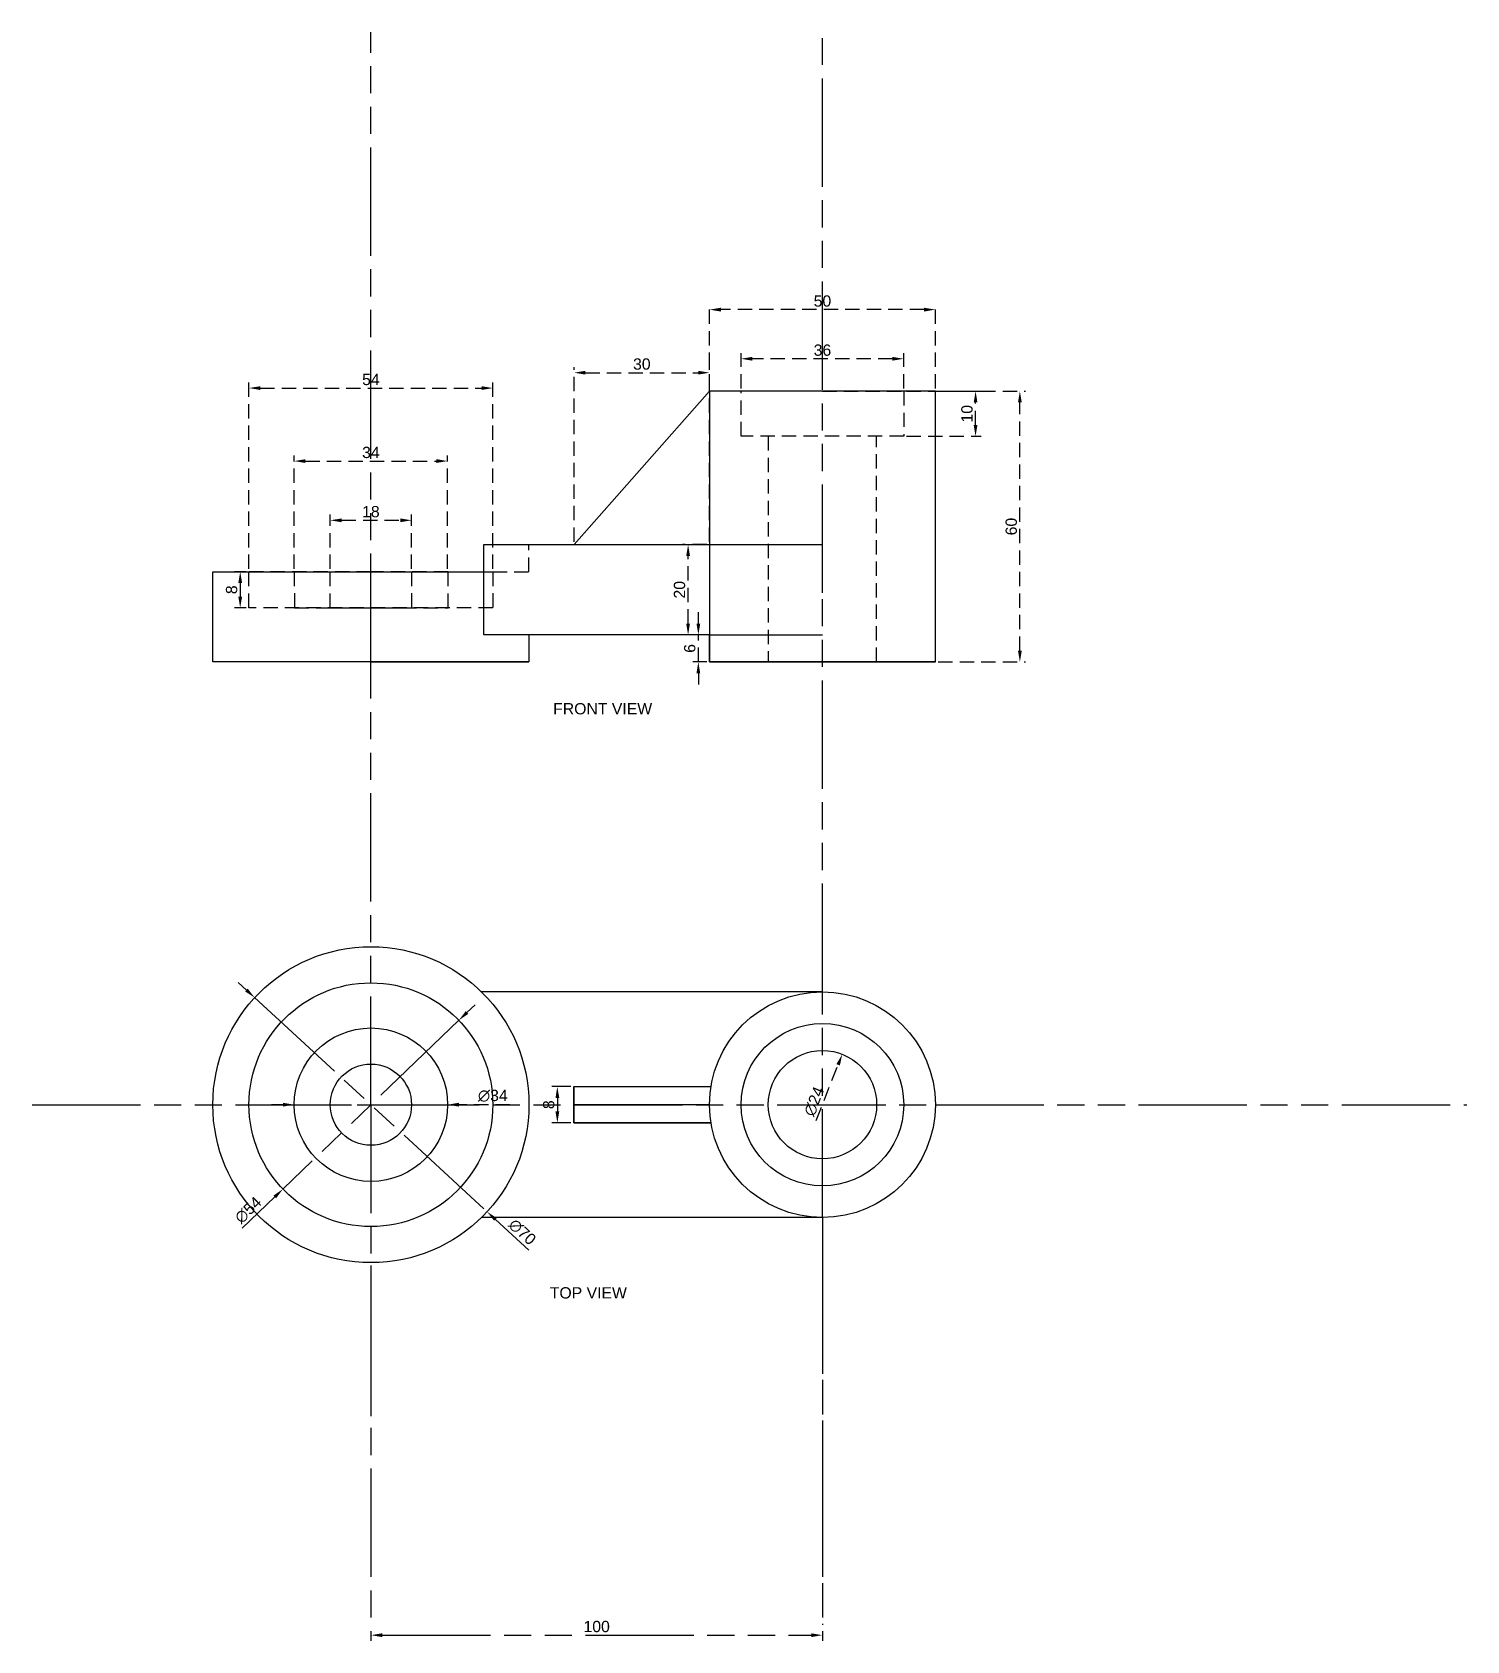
# Model space of a CAD drawing. Header units: millimetres. Extents: x 3675 to 3993, y 9881 to 10238.
import ezdxf

# ---------------------------------------------------------------- set-up
doc = ezdxf.new("R2010")
doc.units = ezdxf.units.MM
doc.linetypes.add('ACAD_ISO09W100', pattern=[45, 24, -3, 6, -3, 6, -3])
doc.linetypes.add('HIDDEN2', pattern=[4.7625, 3.175, -1.5875])
doc.styles.get("Standard").update_dxf_attribs({"font": 'arial.ttf'})
doc.dimstyles.new('ISO-25', dxfattribs={"dimtxt": 2.5, "dimasz": 2.5, "dimexe": 1.25, "dimexo": 0.625, "dimtad": 1, "dimtxsty": 'Standard', "dimcen": 2.5, "dimadec": 0, "dimazin": 0, "dimtfac": 1, "dimtmove": 0, "dimatfit": 3, "dimfxl": 1, "dimarcsym": 0})

# ---------------------------------------------------------------- blocks, each defined once
blk = doc.blocks.new('*D1')
at = {"color": 0, "lineweight": -2, "transparency": 16777216}
for p, q in [((3794.29, 10004), (3790.04, 10004)), ((3791.29, 10001.5), (3791.29, 9998.5)), ((3794.29, 9996), (3790.04, 9996))]:
    blk.add_line(p, q, dxfattribs=at)
at = {"color": 0, "transparency": 16777216}
for points in [[(3790.88, 10001.5), (3791.71, 10001.5), (3791.29, 10004)], [(3790.88, 9998.5), (3791.71, 9998.5), (3791.29, 9996)]]:
    blk.add_solid(points, dxfattribs=at)
at = {"layer": 'Defpoints', "color": 0, "transparency": 16777216}
for p in [(3794.92, 10004), (3791.29, 9996), (3794.92, 9996)]:
    blk.add_point(p, dxfattribs=at)
at = {"color": 0, "transparency": 16777216, "insert": (3789.39, 10000), "char_height": 2.5, "attachment_point": 5, "rotation": 90}
blk.add_mtext('8', dxfattribs=at)
blk = doc.blocks.new('*D2')
at = {"color": 0, "linetype": 'ACAD_ISO09W100', "lineweight": -2, "transparency": 16777216}
for p, q in [((3750, 9964.37), (3750, 9881.21)), ((3850, 9964.37), (3850, 9881.21)), ((3752.5, 9882.46), (3847.5, 9882.46))]:
    blk.add_line(p, q, dxfattribs=at)
at = {"color": 0, "linetype": 'ACAD_ISO09W100', "transparency": 16777216}
for points in [[(3752.5, 9882.87), (3752.5, 9882.04), (3750, 9882.46)], [(3847.5, 9882.87), (3847.5, 9882.04), (3850, 9882.46)]]:
    blk.add_solid(points, dxfattribs=at)
at = {"layer": 'Defpoints', "color": 0, "linetype": 'ACAD_ISO09W100', "transparency": 16777216}
for p in [(3750, 9965), (3850, 9965), (3850, 9882.46)]:
    blk.add_point(p, dxfattribs=at)
at = {"color": 0, "linetype": 'ACAD_ISO09W100', "transparency": 16777216, "insert": (3800, 9884.36), "char_height": 2.5, "attachment_point": 5}
blk.add_mtext('100', dxfattribs=at)
blk = doc.blocks.new('*D3')
at = {"color": 0, "linetype": 'ACAD_ISO09W100', "lineweight": -2, "transparency": 16777216}
for p, q in [((3771.28, 10020.43), (3773.09, 10022.16)), ((3769.48, 10018.7), (3730.52, 9981.3)), ((3721.47, 9972.62), (3728.72, 9979.57))]:
    blk.add_line(p, q, dxfattribs=at)
at = {"color": 0, "linetype": 'ACAD_ISO09W100', "transparency": 16777216}
for points in [[(3770.99, 10020.73), (3771.57, 10020.13), (3769.48, 10018.7)], [(3728.43, 9979.87), (3729.01, 9979.27), (3730.52, 9981.3)]]:
    blk.add_solid(points, dxfattribs=at)
at = {"layer": 'Defpoints', "color": 0, "linetype": 'ACAD_ISO09W100', "transparency": 16777216}
for p in [(3769.48, 10018.7), (3730.52, 9981.3)]:
    blk.add_point(p, dxfattribs=at)
at = {"color": 0, "linetype": 'ACAD_ISO09W100', "transparency": 16777216, "insert": (3722.83, 9976.65), "char_height": 2.5, "attachment_point": 5, "rotation": 43.8268}
blk.add_mtext('∅54', dxfattribs=at)
blk = doc.blocks.new('*D4')
at = {"color": 0, "linetype": 'ACAD_ISO09W100', "lineweight": -2, "transparency": 16777216}
for p, q in [((3722.42, 10025.41), (3720.58, 10027.11)), ((3724.26, 10023.72), (3775.74, 9976.28)), ((3784.96, 9967.78), (3777.58, 9974.59))]:
    blk.add_line(p, q, dxfattribs=at)
at = {"color": 0, "linetype": 'ACAD_ISO09W100', "transparency": 16777216}
for points in [[(3722.71, 10025.72), (3722.14, 10025.11), (3724.26, 10023.72)], [(3777.86, 9974.89), (3777.29, 9974.28), (3775.74, 9976.28)]]:
    blk.add_solid(points, dxfattribs=at)
at = {"layer": 'Defpoints', "color": 0, "linetype": 'ACAD_ISO09W100', "transparency": 16777216}
for p in [(3724.26, 10023.72), (3775.74, 9976.28)]:
    blk.add_point(p, dxfattribs=at)
at = {"color": 0, "linetype": 'ACAD_ISO09W100', "transparency": 16777216, "insert": (3783.52, 9971.79), "char_height": 2.5, "attachment_point": 5, "rotation": 317.3392}
blk.add_mtext('∅70', dxfattribs=at)
blk = doc.blocks.new('*D5')
at = {"color": 0, "linetype": 'HIDDEN2', "lineweight": -2, "transparency": 16777216}
for p, q in [((3723, 10118.73), (3723, 10160.04)), ((3725.5, 10158.79), (3774.5, 10158.79)), ((3777, 10118.73), (3777, 10160.04))]:
    blk.add_line(p, q, dxfattribs=at)
at = {"color": 0, "linetype": 'HIDDEN2', "transparency": 16777216}
for points in [[(3725.5, 10159.2), (3725.5, 10158.37), (3723, 10158.79)], [(3774.5, 10159.2), (3774.5, 10158.37), (3777, 10158.79)]]:
    blk.add_solid(points, dxfattribs=at)
at = {"layer": 'Defpoints', "color": 0, "linetype": 'HIDDEN2', "transparency": 16777216}
for p in [(3777, 10158.79), (3723, 10118.1), (3777, 10118.1)]:
    blk.add_point(p, dxfattribs=at)
at = {"color": 0, "linetype": 'HIDDEN2', "transparency": 16777216, "insert": (3750, 10160.68), "char_height": 2.5, "attachment_point": 5}
blk.add_mtext('54', dxfattribs=at)
blk = doc.blocks.new('*D6')
at = {"color": 0, "linetype": 'HIDDEN2', "lineweight": -2, "transparency": 16777216}
for p, q in [((3730.5, 10000), (3728, 10000)), ((3733, 10000), (3767, 10000)), ((3780.77, 10000), (3769.5, 10000))]:
    blk.add_line(p, q, dxfattribs=at)
at = {"color": 0, "linetype": 'HIDDEN2', "transparency": 16777216}
for points in [[(3730.5, 10000.42), (3730.5, 9999.58), (3733, 10000)], [(3769.5, 10000.42), (3769.5, 9999.58), (3767, 10000)]]:
    blk.add_solid(points, dxfattribs=at)
at = {"layer": 'Defpoints', "color": 0, "linetype": 'HIDDEN2', "transparency": 16777216}
for p in [(3733, 10000), (3767, 10000)]:
    blk.add_point(p, dxfattribs=at)
at = {"color": 0, "linetype": 'HIDDEN2', "transparency": 16777216, "insert": (3777, 10001.97), "char_height": 2.5, "attachment_point": 5}
blk.add_mtext('∅34', dxfattribs=at)
blk = doc.blocks.new('*D7')
at = {"color": 0, "linetype": 'HIDDEN2', "lineweight": -2, "transparency": 16777216}
for p, q in [((3733, 10118.73), (3733, 10143.86)), ((3735.5, 10142.61), (3764.5, 10142.61)), ((3767, 10118.73), (3767, 10143.86))]:
    blk.add_line(p, q, dxfattribs=at)
at = {"color": 0, "linetype": 'HIDDEN2', "transparency": 16777216}
for points in [[(3735.5, 10143.03), (3735.5, 10142.2), (3733, 10142.61)], [(3764.5, 10143.03), (3764.5, 10142.2), (3767, 10142.61)]]:
    blk.add_solid(points, dxfattribs=at)
at = {"layer": 'Defpoints', "color": 0, "linetype": 'HIDDEN2', "transparency": 16777216}
for p in [(3767, 10142.61), (3733, 10118.1), (3767, 10118.1)]:
    blk.add_point(p, dxfattribs=at)
at = {"color": 0, "linetype": 'HIDDEN2', "transparency": 16777216, "insert": (3750, 10144.51), "char_height": 2.5, "attachment_point": 5}
blk.add_mtext('34', dxfattribs=at)
blk = doc.blocks.new('*D8')
at = {"color": 0, "linetype": 'HIDDEN2', "lineweight": -2, "transparency": 16777216}
for p, q in [((3741, 10118.73), (3741, 10130.74)), ((3759, 10118.73), (3759, 10130.74)), ((3743.5, 10129.49), (3756.5, 10129.49))]:
    blk.add_line(p, q, dxfattribs=at)
at = {"color": 0, "linetype": 'HIDDEN2', "transparency": 16777216}
for points in [[(3743.5, 10129.9), (3743.5, 10129.07), (3741, 10129.49)], [(3756.5, 10129.9), (3756.5, 10129.07), (3759, 10129.49)]]:
    blk.add_solid(points, dxfattribs=at)
at = {"layer": 'Defpoints', "color": 0, "linetype": 'HIDDEN2', "transparency": 16777216}
for p in [(3759, 10129.49), (3741, 10118.1), (3759, 10118.1)]:
    blk.add_point(p, dxfattribs=at)
at = {"color": 0, "linetype": 'HIDDEN2', "transparency": 16777216, "insert": (3750, 10131.39), "char_height": 2.5, "attachment_point": 5}
blk.add_mtext('18', dxfattribs=at)
blk = doc.blocks.new('*D9')
at = {"color": 0, "linetype": 'HIDDEN2', "lineweight": -2, "transparency": 16777216}
for p, q in [((3722.38, 10118.1), (3719.81, 10118.1)), ((3721.06, 10115.6), (3721.06, 10112.6)), ((3722.38, 10110.1), (3719.81, 10110.1))]:
    blk.add_line(p, q, dxfattribs=at)
at = {"color": 0, "linetype": 'HIDDEN2', "transparency": 16777216}
for points in [[(3720.64, 10115.6), (3721.48, 10115.6), (3721.06, 10118.1)], [(3720.64, 10112.6), (3721.48, 10112.6), (3721.06, 10110.1)]]:
    blk.add_solid(points, dxfattribs=at)
at = {"layer": 'Defpoints', "color": 0, "linetype": 'HIDDEN2', "transparency": 16777216}
for p in [(3723, 10118.1), (3721.06, 10110.1), (3723, 10110.1)]:
    blk.add_point(p, dxfattribs=at)
at = {"color": 0, "linetype": 'HIDDEN2', "transparency": 16777216, "insert": (3719.16, 10114.1), "char_height": 2.5, "attachment_point": 5, "rotation": 90}
blk.add_mtext('8', dxfattribs=at)
blk = doc.blocks.new('*D10')
at = {"color": 0, "linetype": 'HIDDEN2', "lineweight": -2, "transparency": 16777216}
for p, q in [((3824.38, 10124.1), (3819, 10124.1)), ((3820.25, 10106.6), (3820.25, 10121.6)), ((3824.38, 10104.1), (3819, 10104.1))]:
    blk.add_line(p, q, dxfattribs=at)
at = {"color": 0, "linetype": 'HIDDEN2', "transparency": 16777216}
for points in [[(3819.83, 10121.6), (3820.66, 10121.6), (3820.25, 10124.1)], [(3819.83, 10106.6), (3820.66, 10106.6), (3820.25, 10104.1)]]:
    blk.add_solid(points, dxfattribs=at)
at = {"layer": 'Defpoints', "color": 0, "linetype": 'HIDDEN2', "transparency": 16777216}
for p in [(3820.25, 10124.1), (3825, 10124.1), (3825, 10104.1)]:
    blk.add_point(p, dxfattribs=at)
at = {"color": 0, "linetype": 'HIDDEN2', "transparency": 16777216, "insert": (3818.35, 10114.1), "char_height": 2.5, "attachment_point": 5, "rotation": 90}
blk.add_mtext('20', dxfattribs=at)
blk = doc.blocks.new('*D11')
at = {"color": 0, "linetype": 'HIDDEN2', "lineweight": -2, "transparency": 16777216}
for p, q in [((3822.52, 10106.6), (3822.52, 10109.1)), ((3824.38, 10104.1), (3821.27, 10104.1)), ((3822.52, 10098.1), (3822.52, 10104.1)), ((3824.38, 10098.1), (3821.27, 10098.1)), ((3822.52, 10095.6), (3822.52, 10093.1))]:
    blk.add_line(p, q, dxfattribs=at)
at = {"color": 0, "linetype": 'HIDDEN2', "transparency": 16777216}
for points in [[(3822.1, 10106.6), (3822.93, 10106.6), (3822.52, 10104.1)], [(3822.1, 10095.6), (3822.93, 10095.6), (3822.52, 10098.1)]]:
    blk.add_solid(points, dxfattribs=at)
at = {"layer": 'Defpoints', "color": 0, "linetype": 'HIDDEN2', "transparency": 16777216}
for p in [(3822.52, 10104.1), (3825, 10104.1), (3825, 10098.1)]:
    blk.add_point(p, dxfattribs=at)
at = {"color": 0, "linetype": 'HIDDEN2', "transparency": 16777216, "insert": (3820.62, 10101.1), "char_height": 2.5, "attachment_point": 5, "rotation": 90}
blk.add_mtext('6', dxfattribs=at)
blk = doc.blocks.new('*D12')
at = {"color": 0, "linetype": 'HIDDEN2', "lineweight": -2, "transparency": 16777216}
blk.add_line((3848.62, 9996.49), (3853.47, 10008.84), dxfattribs=at)
at = {"color": 0, "linetype": 'HIDDEN2', "transparency": 16777216}
blk.add_solid([(3853.08, 10009), (3853.86, 10008.69), (3854.38, 10011.17)], dxfattribs=at)
at = {"layer": 'Defpoints', "color": 0, "linetype": 'HIDDEN2', "transparency": 16777216}
for p in [(3854.38, 10011.17), (3845.62, 9988.83)]:
    blk.add_point(p, dxfattribs=at)
at = {"color": 0, "linetype": 'HIDDEN2', "transparency": 16777216, "insert": (3848.16, 10000.72), "char_height": 2.5, "attachment_point": 5, "rotation": 68.5714}
blk.add_mtext('∅24', dxfattribs=at)
blk = doc.blocks.new('*D13')
at = {"color": 0, "linetype": 'HIDDEN2', "lineweight": -2, "transparency": 16777216}
for p, q in [((3825, 10158.73), (3825, 10177.42)), ((3875, 10158.73), (3875, 10177.42)), ((3872.5, 10176.17), (3827.5, 10176.17))]:
    blk.add_line(p, q, dxfattribs=at)
at = {"color": 0, "linetype": 'HIDDEN2', "transparency": 16777216}
for points in [[(3827.5, 10176.59), (3827.5, 10175.75), (3825, 10176.17)], [(3872.5, 10176.59), (3872.5, 10175.75), (3875, 10176.17)]]:
    blk.add_solid(points, dxfattribs=at)
at = {"layer": 'Defpoints', "color": 0, "linetype": 'HIDDEN2', "transparency": 16777216}
for p in [(3825, 10176.17), (3825, 10158.1), (3875, 10158.1)]:
    blk.add_point(p, dxfattribs=at)
at = {"color": 0, "linetype": 'HIDDEN2', "transparency": 16777216, "insert": (3850, 10178.07), "char_height": 2.5, "attachment_point": 5}
blk.add_mtext('50', dxfattribs=at)
blk = doc.blocks.new('*D14')
at = {"color": 0, "linetype": 'HIDDEN2', "lineweight": -2, "transparency": 16777216}
for p, q in [((3832, 10158.73), (3832, 10166.53)), ((3868, 10158.73), (3868, 10166.53)), ((3865.5, 10165.28), (3834.5, 10165.28))]:
    blk.add_line(p, q, dxfattribs=at)
at = {"color": 0, "linetype": 'HIDDEN2', "transparency": 16777216}
for points in [[(3834.5, 10165.7), (3834.5, 10164.86), (3832, 10165.28)], [(3865.5, 10165.7), (3865.5, 10164.86), (3868, 10165.28)]]:
    blk.add_solid(points, dxfattribs=at)
at = {"layer": 'Defpoints', "color": 0, "linetype": 'HIDDEN2', "transparency": 16777216}
for p in [(3832, 10165.28), (3832, 10158.1), (3868, 10158.1)]:
    blk.add_point(p, dxfattribs=at)
at = {"color": 0, "linetype": 'HIDDEN2', "transparency": 16777216, "insert": (3850, 10167.18), "char_height": 2.5, "attachment_point": 5}
blk.add_mtext('36', dxfattribs=at)
blk = doc.blocks.new('*D15')
at = {"color": 0, "linetype": 'HIDDEN2', "lineweight": -2, "transparency": 16777216}
for p, q in [((3868.63, 10158.1), (3885.16, 10158.1)), ((3883.91, 10150.6), (3883.91, 10155.6)), ((3868.63, 10148.1), (3885.16, 10148.1))]:
    blk.add_line(p, q, dxfattribs=at)
at = {"color": 0, "linetype": 'HIDDEN2', "transparency": 16777216}
for points in [[(3883.49, 10155.6), (3884.32, 10155.6), (3883.91, 10158.1)], [(3883.49, 10150.6), (3884.32, 10150.6), (3883.91, 10148.1)]]:
    blk.add_solid(points, dxfattribs=at)
at = {"layer": 'Defpoints', "color": 0, "linetype": 'HIDDEN2', "transparency": 16777216}
for p in [(3868, 10158.1), (3883.91, 10158.1), (3868, 10148.1)]:
    blk.add_point(p, dxfattribs=at)
at = {"color": 0, "linetype": 'HIDDEN2', "transparency": 16777216, "insert": (3882.01, 10153.1), "char_height": 2.5, "attachment_point": 5, "rotation": 90}
blk.add_mtext('10', dxfattribs=at)
blk = doc.blocks.new('*D16')
at = {"color": 0, "linetype": 'HIDDEN2', "lineweight": -2, "transparency": 16777216}
for p, q in [((3875.63, 10158.1), (3894.97, 10158.1)), ((3893.72, 10100.6), (3893.72, 10155.6)), ((3875.63, 10098.1), (3894.97, 10098.1))]:
    blk.add_line(p, q, dxfattribs=at)
at = {"color": 0, "linetype": 'HIDDEN2', "transparency": 16777216}
for points in [[(3893.3, 10155.6), (3894.14, 10155.6), (3893.72, 10158.1)], [(3893.3, 10100.6), (3894.14, 10100.6), (3893.72, 10098.1)]]:
    blk.add_solid(points, dxfattribs=at)
at = {"layer": 'Defpoints', "color": 0, "linetype": 'HIDDEN2', "transparency": 16777216}
for p in [(3875, 10158.1), (3893.72, 10158.1), (3875, 10098.1)]:
    blk.add_point(p, dxfattribs=at)
at = {"color": 0, "linetype": 'HIDDEN2', "lineweight": 35, "transparency": 16777216, "insert": (3891.82, 10128.1), "char_height": 2.5, "attachment_point": 5, "rotation": 90}
blk.add_mtext('60', dxfattribs=at)
blk = doc.blocks.new('*D17')
at = {"color": 0, "linetype": 'HIDDEN2', "lineweight": -2, "transparency": 16777216}
for p, q in [((3795, 10124.73), (3795, 10163.45)), ((3797.5, 10162.2), (3822.5, 10162.2)), ((3825, 10124.73), (3825, 10163.45))]:
    blk.add_line(p, q, dxfattribs=at)
at = {"color": 0, "linetype": 'HIDDEN2', "transparency": 16777216}
for points in [[(3797.5, 10162.61), (3797.5, 10161.78), (3795, 10162.2)], [(3822.5, 10162.61), (3822.5, 10161.78), (3825, 10162.2)]]:
    blk.add_solid(points, dxfattribs=at)
at = {"layer": 'Defpoints', "color": 0, "linetype": 'HIDDEN2', "transparency": 16777216}
for p in [(3825, 10162.2), (3795, 10124.1), (3825, 10124.1)]:
    blk.add_point(p, dxfattribs=at)
at = {"color": 0, "linetype": 'HIDDEN2', "transparency": 16777216, "insert": (3810, 10164.1), "char_height": 2.5, "attachment_point": 5}
blk.add_mtext('30', dxfattribs=at)

msp = doc.modelspace()

# ---------------------------------------------------------------- linework, layer by layer
at = {"linetype": 'ACAD_ISO09W100'}
for p, q in [((3750, 10098.101), (3750, 10237.648)), ((3850, 10113.403), (3850, 10236.294)), ((3850, 10025), (3850, 10113.403)), ((3750, 10000), (3750, 10098.101)), ((3850, 9975), (3850, 10025)), ((3674.992, 10000), (3750, 10000)), ((3750, 10000), (3875, 10000)), ((3750, 10000), (3750, 9922.963)), ((3875, 10000), (3992.695, 10000)), ((3850, 9975), (3850, 9884.778))]:
    msp.add_line(p, q, dxfattribs=at)
for p, q in [((3795, 10124.101), (3825, 10158.101)), ((3875, 10158.101), (3825, 10158.101)), ((3825, 10158.101), (3825, 10098.101)), ((3875, 10098.101), (3875, 10158.101)), ((3775, 10104.101), (3775, 10124.101)), ((3775, 10124.101), (3850, 10124.101)), ((3715, 10098.101), (3715, 10118.101)), ((3715, 10118.101), (3777, 10118.101)), ((3825, 10104.101), (3775, 10104.101)), ((3785, 10104.101), (3785, 10098.101)), ((3825, 10098.101), (3825, 10104.101)), ((3825, 10104.101), (3850, 10104.101)), ((3785, 10098.101), (3715, 10098.101)), ((3750, 10098.101), (3785, 10098.101)), ((3875, 10098.101), (3825, 10098.101)), ((3825, 10098.101), (3875, 10098.101)), ((3850, 10098.101), (3875, 10098.101)), ((3850, 10025), (3774.495, 10025)), ((3794.915, 10003.999), (3794.915, 9995.999)), ((3794.915, 9995.999), (3794.915, 10003.999)), ((3794.915, 10003.999), (3825.322, 10003.999)), ((3825, 10000), (3795, 10000)), ((3794.915, 9995.999), (3825.322, 9995.999)), ((3825.322, 9995.999), (3794.915, 9995.999)), ((3850, 9975), (3774.495, 9975))]:
    msp.add_line(p, q)
at = {"linetype": 'HIDDEN2'}
for p, q in [((3832, 10148.101), (3832, 10158.101)), ((3850, 10158.101), (3838, 10158.101)), ((3850, 10158.101), (3868, 10158.101)), ((3868, 10158.101), (3868, 10148.101)), ((3868, 10148.101), (3832, 10148.101)), ((3838, 10148.101), (3838, 10098.101)), ((3862, 10098.101), (3862, 10148.101)), ((3785, 10118.101), (3785, 10124.101)), ((3750, 10118.101), (3723, 10118.101)), ((3723, 10118.101), (3777, 10118.101)), ((3723, 10110.101), (3723, 10118.101)), ((3750, 10118.101), (3733, 10118.101)), ((3750, 10118.101), (3733, 10118.101)), ((3733, 10118.101), (3767, 10118.101)), ((3733, 10118.101), (3733.085, 10110.102)), ((3750, 10118.101), (3741, 10118.101)), ((3750, 10118.101), (3741, 10118.101)), ((3741, 10118.101), (3759, 10118.101)), ((3741, 10110.101), (3741, 10118.101)), ((3767.085, 10118.101), (3750, 10118.101)), ((3758.986, 10118.101), (3758.986, 10118.102)), ((3758.986, 10118.101), (3758.986, 10118.102)), ((3759, 10118.101), (3759, 10110.101)), ((3767.085, 10110.102), (3767.085, 10118.101)), ((3777, 10118.101), (3777, 10110.101)), ((3777, 10118.101), (3785, 10118.101)), ((3777, 10110.101), (3723, 10110.101)), ((3733.085, 10110.102), (3767.085, 10110.102)), ((3733.085, 10110.102), (3767.085, 10110.102)), ((3733.085, 10110.102), (3767.085, 10110.102)), ((3741, 10110.102), (3741, 10110.101)), ((3741, 10110.101), (3759, 10110.102)), ((3741, 10110.102), (3759, 10110.102)), ((3838, 10098.101), (3862, 10098.101))]:
    msp.add_line(p, q, dxfattribs=at)
for centre, radius in [((3750, 10000), 35), ((3750, 10000), 27), ((3850, 10000), 25), ((3750, 10000), 17), ((3850, 10000), 18), ((3750, 10000), 9), ((3850, 10000), 12)]:
    msp.add_circle(centre, radius)

# ---------------------------------------------------------------- texts
at = {"insert": (3790.364, 10088.991), "char_height": 2.5, "attachment_point": 1}
msp.add_mtext_dynamic_manual_height_columns('FRONT VIEW', width=28.34911, gutter_width=12.5, heights=[7.021], dxfattribs=at)
at = {"insert": (3789.619, 9959.56), "char_height": 2.5, "attachment_point": 1}
msp.add_mtext('TOP VIEW', dxfattribs=at)

# ---------------------------------------------------------------- dimensions: what is measured, and where the dimension line sits
at = {"linetype": 'HIDDEN2'}
for base, p1, p2, picture, middle in [((3825, 10176.169), (3875, 10158.101), (3825, 10158.101), '*D13', (3850, 10178.07)), ((3825, 10162.196), (3795, 10124.101), (3825, 10124.101), '*D17', (3810, 10164.098)), ((3832, 10165.281), (3868, 10158.101), (3832, 10158.101), '*D14', (3850, 10167.184)), ((3777, 10158.785), (3723, 10118.101), (3777, 10118.101), '*D5', (3750, 10160.682)), ((3767, 10142.612), (3733, 10118.101), (3767, 10118.101), '*D7', (3750, 10144.515)), ((3759, 10129.487), (3741, 10118.101), (3759, 10118.101), '*D8', (3750, 10131.388))]:
    dim = msp.add_linear_dim(base=base, p1=p1, p2=p2, dimstyle='ISO-25', dxfattribs=at)
    dim.commit()
    dim.dimension.update_dxf_attribs({"geometry": picture, "text_midpoint": middle})
for base, p1, p2, picture, middle in [((3883.908, 10158.101), (3868, 10148.101), (3868, 10158.101), '*D15', (3882.007, 10153.101)), ((3820.247, 10124.101), (3825, 10104.101), (3825, 10124.101), '*D10', (3818.345, 10114.101)), ((3721.059, 10110.101), (3723, 10118.101), (3723, 10110.101), '*D9', (3719.158, 10114.101)), ((3822.517, 10104.101), (3825, 10098.101), (3825, 10104.101), '*D11', (3820.616, 10101.101))]:
    dim = msp.add_linear_dim(base=base, p1=p1, p2=p2, angle=90, dimstyle='ISO-25', dxfattribs=at)
    dim.commit()
    dim.dimension.update_dxf_attribs({"geometry": picture, "text_midpoint": middle})
at = {"linetype": 'HIDDEN2', "lineweight": 35}
dim = msp.add_linear_dim(base=(3893.722, 10158.101), p1=(3875, 10098.101), p2=(3875, 10158.101), angle=90, dimstyle='ISO-25', dxfattribs=at)
dim.commit()
dim.dimension.update_dxf_attribs({"geometry": '*D16', "text_midpoint": (3891.82, 10128.101)})
at = {"linetype": 'ACAD_ISO09W100'}
for p1, p2, picture, middle in [((3724.262, 10023.718), (3775.738, 9976.282), '*D4', (3782.188, 9970.338)), ((3769.479, 10018.697), (3730.521, 9981.303), '*D3', (3724.194, 9975.23))]:
    dim = msp.add_diameter_dim_2p(p1=p1, p2=p2, dimstyle='ISO-25', dxfattribs=at)
    dim.commit()
    dim.dimension.update_dxf_attribs({"geometry": picture, "text_midpoint": middle})
at = {"linetype": 'HIDDEN2'}
for p1, p2, picture, middle in [((3845.616, 9988.83), (3854.384, 10011.17), '*D12', (3850, 10000)), ((3733, 10000), (3767, 10000), '*D6', (3777, 10000))]:
    dim = msp.add_diameter_dim_2p(p1=p1, p2=p2, dimstyle='ISO-25', dxfattribs=at)
    dim.commit()
    dim.dimension.update_dxf_attribs({"geometry": picture, "text_midpoint": middle, "dimtype": 163})
dim = msp.add_linear_dim(base=(3791.293, 9995.999), p1=(3794.915, 10003.999), p2=(3794.915, 9995.999), angle=90, dimstyle='ISO-25')
dim.commit()
dim.dimension.update_dxf_attribs({"geometry": '*D1', "text_midpoint": (3789.392, 9999.999)})
at = {"linetype": 'ACAD_ISO09W100'}
dim = msp.add_linear_dim(base=(3850, 9882.456), p1=(3750, 9965), p2=(3850, 9965), dimstyle='ISO-25', dxfattribs=at)
dim.commit()
dim.dimension.update_dxf_attribs({"geometry": '*D2', "text_midpoint": (3800, 9884.358)})

doc.saveas('drawing.dxf')
